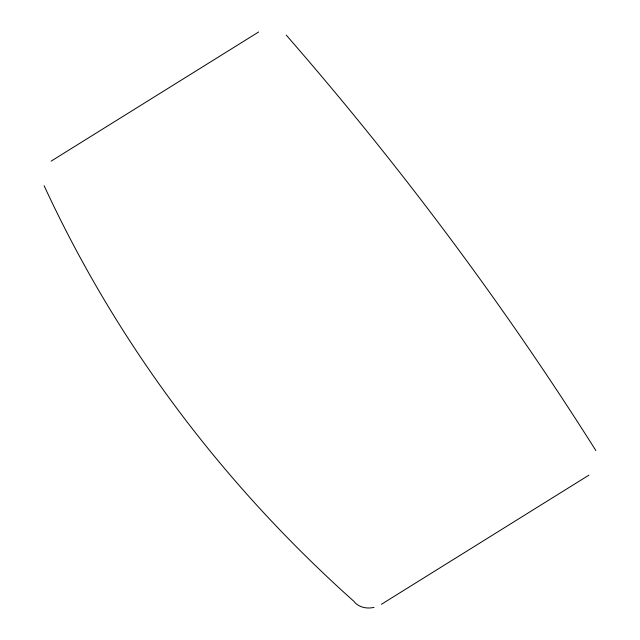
<?xml version="1.0" encoding="UTF-8"?>
<svg xmlns="http://www.w3.org/2000/svg" width="640" height="640" viewBox="0 0 640 640"><rect width="100%" height="100%" fill="white"/><g stroke="black" fill="none" stroke-linecap="round" stroke-linejoin="round"><path stroke-width="0.96" d="M51.104 161.152L258.608 32M381.392 604.312L588.896 475.16M286.224 35.088C399.808 165.424 503.568 304.352 595.864 450.552M44.136 185.76A1774.208 1474.336 -20.7 0 0 353.776 601.224A20.536 17.064 -20.7 0 0 373.984 607.376"/></g></svg>
